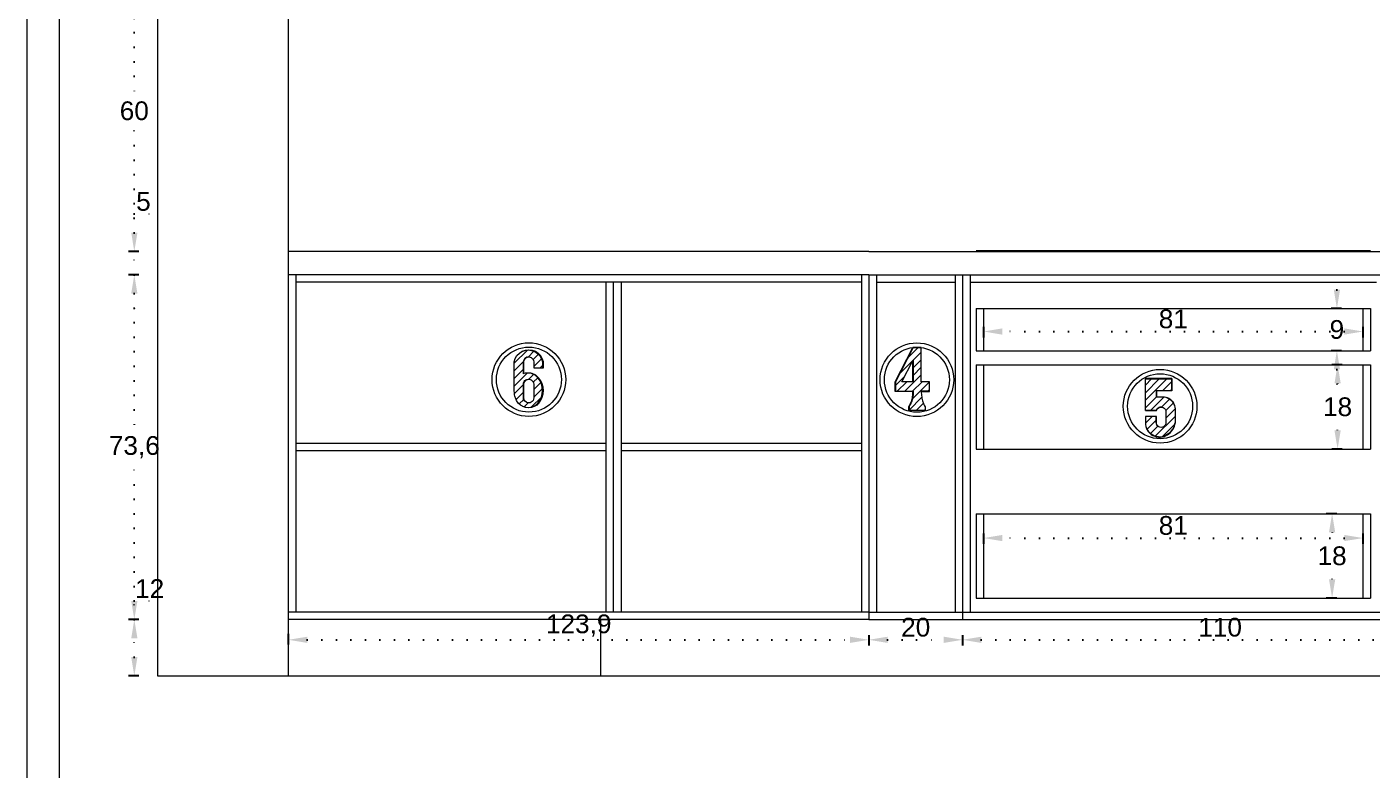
# Model space of a CAD drawing. Header units: inches. Extents: x 352 to 11605, y -941 to 2503.
# Drawn here: x 7578.9 to 7866.1, y 1646.8 to 1805.5 of the extents above; entities that cross this region are included whole.
import ezdxf

# ---------------------------------------------------------------- set-up
doc = ezdxf.new("R2010")
doc.units = ezdxf.units.IN
doc.header["$MEASUREMENT"] = 0
doc.linetypes.add('ACAD_ISO07W100', pattern=[3, 0, -3])
doc.styles.get("Standard").update_dxf_attribs({"font": 'arial.ttf'})
doc.dimstyles.new('ISO-25', dxfattribs={"dimtxt": 4, "dimasz": 4, "dimexe": 1.25, "dimexo": 0.625, "dimtad": 1, "dimtih": 1, "dimtoh": 1, "dimdec": 1, "dimtxsty": 'Standard', "dimcen": 2.5, "dimadec": 0, "dimazin": 0, "dimtfac": 1, "dimtdec": 1, "dimtmove": 0, "dimatfit": 3, "dimfxl": 1, "dimfxlon": 1, "dimarcsym": 0})

# ---------------------------------------------------------------- blocks, each defined once
blk = doc.blocks.new('*D64')
at = {"color": 0, "linetype": 'ACAD_ISO07W100', "lineweight": -2, "transparency": 16777216}
for p, q in [((7601.85, 1678.93), (7601.85, 1682.93)), ((7601.85, 1682.93), (7607.79, 1682.93)), ((7601.85, 1670.93), (7601.85, 1674.93))]:
    blk.add_line(p, q, dxfattribs=at)
at = {"color": 0, "lineweight": -2, "transparency": 16777216}
for p, q in [((7602.85, 1678.93), (7600.6, 1678.93)), ((7602.85, 1666.93), (7600.6, 1666.93))]:
    blk.add_line(p, q, dxfattribs=at)
at = {"color": 0, "transparency": 16777216}
for points in [[(7601.19, 1674.93), (7602.52, 1674.93), (7601.85, 1678.93)], [(7601.19, 1670.93), (7602.52, 1670.93), (7601.85, 1666.93)]]:
    blk.add_solid(points, dxfattribs=at)
at = {"layer": 'Defpoints', "color": 0, "transparency": 16777216}
for p in [(7601.85, 1678.93), (7634.79, 1678.93), (7634.79, 1666.93)]:
    blk.add_point(p, dxfattribs=at)
at = {"color": 0, "lineweight": 20, "transparency": 16777216, "insert": (7605.13, 1685.56), "char_height": 4, "attachment_point": 5}
blk.add_mtext('12', dxfattribs=at)
blk = doc.blocks.new('*D59')
at = {"color": 0, "lineweight": -2, "transparency": 16777216}
for p, q in [((7602.85, 1752.53), (7600.6, 1752.53)), ((7602.85, 1678.93), (7600.6, 1678.93))]:
    blk.add_line(p, q, dxfattribs=at)
at = {"color": 0, "linetype": 'ACAD_ISO07W100', "lineweight": -2, "transparency": 16777216}
for p, q in [((7601.85, 1748.53), (7601.85, 1718.75)), ((7601.85, 1682.93), (7601.85, 1712.7))]:
    blk.add_line(p, q, dxfattribs=at)
at = {"color": 0, "transparency": 16777216}
for points in [[(7601.19, 1748.53), (7602.52, 1748.53), (7601.85, 1752.53)], [(7601.19, 1682.93), (7602.52, 1682.93), (7601.85, 1678.93)]]:
    blk.add_solid(points, dxfattribs=at)
at = {"layer": 'Defpoints', "color": 0, "transparency": 16777216}
for p in [(7601.85, 1752.53), (7634.79, 1752.53), (7634.79, 1678.93)]:
    blk.add_point(p, dxfattribs=at)
at = {"color": 0, "lineweight": 20, "transparency": 16777216, "insert": (7601.85, 1715.73), "char_height": 4, "attachment_point": 5}
blk.add_mtext('73,6', dxfattribs=at)
blk = doc.blocks.new('*D60')
at = {"color": 0, "linetype": 'ACAD_ISO07W100', "lineweight": -2, "transparency": 16777216}
for p, q in [((7601.85, 1761.53), (7601.85, 1765.53)), ((7601.85, 1765.53), (7605.13, 1765.53)), ((7601.85, 1752.53), (7601.85, 1757.53)), ((7601.85, 1748.53), (7601.85, 1744.53))]:
    blk.add_line(p, q, dxfattribs=at)
at = {"color": 0, "lineweight": -2, "transparency": 16777216}
for p, q in [((7602.85, 1757.53), (7600.6, 1757.53)), ((7602.85, 1752.53), (7600.6, 1752.53))]:
    blk.add_line(p, q, dxfattribs=at)
at = {"color": 0, "transparency": 16777216}
for points in [[(7601.19, 1761.53), (7602.52, 1761.53), (7601.85, 1757.53)], [(7601.19, 1748.53), (7602.52, 1748.53), (7601.85, 1752.53)]]:
    blk.add_solid(points, dxfattribs=at)
at = {"layer": 'Defpoints', "color": 0, "transparency": 16777216}
for p in [(7601.85, 1757.53), (7634.79, 1757.53), (7634.79, 1752.53)]:
    blk.add_point(p, dxfattribs=at)
at = {"color": 0, "lineweight": 20, "transparency": 16777216, "insert": (7603.8, 1768.18), "char_height": 4, "attachment_point": 5}
blk.add_mtext('5', dxfattribs=at)
blk = doc.blocks.new('*D61')
at = {"color": 0, "lineweight": -2, "transparency": 16777216}
for p, q in [((7602.85, 1817.53), (7600.6, 1817.53)), ((7602.85, 1757.53), (7600.6, 1757.53))]:
    blk.add_line(p, q, dxfattribs=at)
at = {"color": 0, "linetype": 'ACAD_ISO07W100', "lineweight": -2, "transparency": 16777216}
for p, q in [((7601.85, 1813.53), (7601.85, 1790.19)), ((7601.85, 1761.53), (7601.85, 1784.86))]:
    blk.add_line(p, q, dxfattribs=at)
at = {"color": 0, "transparency": 16777216}
for points in [[(7601.19, 1813.53), (7602.52, 1813.53), (7601.85, 1817.53)], [(7601.19, 1761.53), (7602.52, 1761.53), (7601.85, 1757.53)]]:
    blk.add_solid(points, dxfattribs=at)
at = {"layer": 'Defpoints', "color": 0, "transparency": 16777216}
for p in [(7601.85, 1817.53), (7634.79, 1817.53), (7634.79, 1757.53)]:
    blk.add_point(p, dxfattribs=at)
at = {"color": 0, "lineweight": 20, "transparency": 16777216, "insert": (7601.85, 1787.53), "char_height": 4, "attachment_point": 5}
blk.add_mtext('60', dxfattribs=at)
blk = doc.blocks.new('*D83')
at = {"color": 0, "lineweight": -2, "transparency": 16777216}
for p, q in [((7783.19, 1697.34), (7783.19, 1695.09)), ((7864.19, 1697.34), (7864.19, 1695.09))]:
    blk.add_line(p, q, dxfattribs=at)
at = {"color": 0, "linetype": 'ACAD_ISO07W100', "lineweight": -2, "transparency": 16777216}
blk.add_line((7860.19, 1696.34), (7787.19, 1696.34), dxfattribs=at)
at = {"color": 0, "transparency": 16777216}
for points in [[(7787.19, 1697.01), (7787.19, 1695.68), (7783.19, 1696.34)], [(7860.19, 1697.01), (7860.19, 1695.68), (7864.19, 1696.34)]]:
    blk.add_solid(points, dxfattribs=at)
at = {"layer": 'Defpoints', "color": 0, "transparency": 16777216}
for p in [(7783.19, 1701.53), (7864.19, 1701.53), (7783.19, 1696.34)]:
    blk.add_point(p, dxfattribs=at)
at = {"color": 0, "lineweight": 20, "transparency": 16777216, "insert": (7823.69, 1699.01), "char_height": 4, "attachment_point": 5}
blk.add_mtext('81', dxfattribs=at)
blk = doc.blocks.new('*D84')
at = {"color": 0, "lineweight": -2, "transparency": 16777216}
for p, q in [((7858.6, 1701.53), (7856.35, 1701.53)), ((7858.6, 1683.53), (7856.35, 1683.53))]:
    blk.add_line(p, q, dxfattribs=at)
at = {"color": 0, "linetype": 'ACAD_ISO07W100', "lineweight": -2, "transparency": 16777216}
for p, q in [((7857.6, 1697.53), (7857.6, 1695.19)), ((7857.6, 1687.53), (7857.6, 1689.86))]:
    blk.add_line(p, q, dxfattribs=at)
at = {"color": 0, "transparency": 16777216}
for points in [[(7856.93, 1697.53), (7858.27, 1697.53), (7857.6, 1701.53)], [(7856.93, 1687.53), (7858.27, 1687.53), (7857.6, 1683.53)]]:
    blk.add_solid(points, dxfattribs=at)
at = {"layer": 'Defpoints', "color": 0, "transparency": 16777216}
for p in [(7857.6, 1701.53), (7864.19, 1701.53), (7864.19, 1683.53)]:
    blk.add_point(p, dxfattribs=at)
at = {"color": 0, "lineweight": 20, "transparency": 16777216, "insert": (7857.6, 1692.53), "char_height": 4, "attachment_point": 5}
blk.add_mtext('18', dxfattribs=at)
blk = doc.blocks.new('*D85')
at = {"color": 0, "lineweight": -2, "transparency": 16777216}
for p, q in [((7859.77, 1733.34), (7857.52, 1733.34)), ((7859.77, 1715.34), (7857.52, 1715.34))]:
    blk.add_line(p, q, dxfattribs=at)
at = {"color": 0, "linetype": 'ACAD_ISO07W100', "lineweight": -2, "transparency": 16777216}
for p, q in [((7858.77, 1729.34), (7858.77, 1727.01)), ((7858.77, 1719.34), (7858.77, 1721.67))]:
    blk.add_line(p, q, dxfattribs=at)
at = {"color": 0, "transparency": 16777216}
for points in [[(7858.1, 1729.34), (7859.44, 1729.34), (7858.77, 1733.34)], [(7858.1, 1719.34), (7859.44, 1719.34), (7858.77, 1715.34)]]:
    blk.add_solid(points, dxfattribs=at)
at = {"layer": 'Defpoints', "color": 0, "transparency": 16777216}
for p in [(7858.77, 1733.34), (7864.19, 1733.34), (7864.19, 1715.34)]:
    blk.add_point(p, dxfattribs=at)
at = {"color": 0, "lineweight": 20, "transparency": 16777216, "insert": (7858.77, 1724.34), "char_height": 4, "attachment_point": 5}
blk.add_mtext('18', dxfattribs=at)
blk = doc.blocks.new('*D86')
at = {"color": 0, "linetype": 'ACAD_ISO07W100', "lineweight": -2, "transparency": 16777216}
for p, q in [((7858.62, 1749.34), (7858.62, 1753.34)), ((7858.62, 1745.34), (7858.62, 1743.51)), ((7858.62, 1736.34), (7858.62, 1738.17)), ((7858.62, 1732.34), (7858.62, 1728.34))]:
    blk.add_line(p, q, dxfattribs=at)
at = {"color": 0, "lineweight": -2, "transparency": 16777216}
for p, q in [((7859.62, 1745.34), (7857.37, 1745.34)), ((7859.62, 1736.34), (7857.37, 1736.34))]:
    blk.add_line(p, q, dxfattribs=at)
at = {"color": 0, "transparency": 16777216}
for points in [[(7857.96, 1749.34), (7859.29, 1749.34), (7858.62, 1745.34)], [(7857.96, 1732.34), (7859.29, 1732.34), (7858.62, 1736.34)]]:
    blk.add_solid(points, dxfattribs=at)
at = {"layer": 'Defpoints', "color": 0, "transparency": 16777216}
for p in [(7858.62, 1745.34), (7864.19, 1745.34), (7864.19, 1736.34)]:
    blk.add_point(p, dxfattribs=at)
at = {"color": 0, "lineweight": 20, "transparency": 16777216, "insert": (7858.62, 1740.84), "char_height": 4, "attachment_point": 5}
blk.add_mtext('9', dxfattribs=at)
blk = doc.blocks.new('*D270')
at = {"color": 0, "lineweight": -2, "transparency": 16777216}
for p, q in [((7783.19, 1741.43), (7783.19, 1739.18)), ((7864.19, 1741.43), (7864.19, 1739.18))]:
    blk.add_line(p, q, dxfattribs=at)
at = {"color": 0, "linetype": 'ACAD_ISO07W100', "lineweight": -2, "transparency": 16777216}
blk.add_line((7860.19, 1740.43), (7787.19, 1740.43), dxfattribs=at)
at = {"color": 0, "transparency": 16777216}
for points in [[(7787.19, 1741.1), (7787.19, 1739.76), (7783.19, 1740.43)], [(7860.19, 1741.1), (7860.19, 1739.76), (7864.19, 1740.43)]]:
    blk.add_solid(points, dxfattribs=at)
at = {"layer": 'Defpoints', "color": 0, "transparency": 16777216}
for p in [(7783.19, 1745.34), (7864.19, 1745.34), (7783.19, 1740.43)]:
    blk.add_point(p, dxfattribs=at)
at = {"color": 0, "lineweight": 20, "transparency": 16777216, "insert": (7823.69, 1743.1), "char_height": 4, "attachment_point": 5}
blk.add_mtext('81', dxfattribs=at)
blk = doc.blocks.new('*D275')
at = {"color": 0, "lineweight": -2, "transparency": 16777216}
for p, q in [((7634.79, 1673.62), (7634.79, 1675.87)), ((7758.69, 1675.62), (7758.69, 1673.37))]:
    blk.add_line(p, q, dxfattribs=at)
at = {"color": 0, "linetype": 'ACAD_ISO07W100', "lineweight": -2, "transparency": 16777216}
blk.add_line((7638.79, 1674.62), (7754.69, 1674.62), dxfattribs=at)
at = {"color": 0, "transparency": 16777216}
for points in [[(7638.79, 1675.28), (7638.79, 1673.95), (7634.79, 1674.62)], [(7754.69, 1675.28), (7754.69, 1673.95), (7758.69, 1674.62)]]:
    blk.add_solid(points, dxfattribs=at)
at = {"layer": 'Defpoints', "color": 0, "transparency": 16777216}
for p in [(7758.69, 1678.93), (7758.69, 1674.62), (7634.79, 1666.93)]:
    blk.add_point(p, dxfattribs=at)
at = {"color": 0, "lineweight": 20, "transparency": 16777216, "insert": (7696.74, 1677.65), "char_height": 4, "attachment_point": 5}
blk.add_mtext('123,9', dxfattribs=at)
blk = doc.blocks.new('*D276')
at = {"color": 0, "lineweight": -2, "transparency": 16777216}
for p, q in [((7758.69, 1675.62), (7758.69, 1673.37)), ((7778.69, 1675.62), (7778.69, 1673.37))]:
    blk.add_line(p, q, dxfattribs=at)
at = {"color": 0, "linetype": 'ACAD_ISO07W100', "lineweight": -2, "transparency": 16777216}
blk.add_line((7762.69, 1674.62), (7774.69, 1674.62), dxfattribs=at)
at = {"color": 0, "transparency": 16777216}
for points in [[(7762.69, 1675.28), (7762.69, 1673.95), (7758.69, 1674.62)], [(7774.69, 1675.28), (7774.69, 1673.95), (7778.69, 1674.62)]]:
    blk.add_solid(points, dxfattribs=at)
at = {"layer": 'Defpoints', "color": 0, "transparency": 16777216}
for p in [(7758.69, 1678.93), (7778.69, 1678.93), (7778.69, 1674.62)]:
    blk.add_point(p, dxfattribs=at)
at = {"color": 0, "lineweight": 20, "transparency": 16777216, "insert": (7768.69, 1677.28), "char_height": 4, "attachment_point": 5}
blk.add_mtext('20', dxfattribs=at)
blk = doc.blocks.new('*D277')
at = {"color": 0, "lineweight": -2, "transparency": 16777216}
for p, q in [((7778.69, 1675.62), (7778.69, 1673.37)), ((7888.69, 1675.62), (7888.69, 1673.37))]:
    blk.add_line(p, q, dxfattribs=at)
at = {"color": 0, "linetype": 'ACAD_ISO07W100', "lineweight": -2, "transparency": 16777216}
blk.add_line((7782.69, 1674.62), (7884.69, 1674.62), dxfattribs=at)
at = {"color": 0, "transparency": 16777216}
for points in [[(7782.69, 1675.28), (7782.69, 1673.95), (7778.69, 1674.62)], [(7884.69, 1675.28), (7884.69, 1673.95), (7888.69, 1674.62)]]:
    blk.add_solid(points, dxfattribs=at)
at = {"layer": 'Defpoints', "color": 0, "transparency": 16777216}
for p in [(7778.69, 1678.93), (7888.69, 1678.93), (7888.69, 1674.62)]:
    blk.add_point(p, dxfattribs=at)
at = {"color": 0, "lineweight": 20, "transparency": 16777216, "insert": (7833.69, 1677.28), "char_height": 4, "attachment_point": 5}
blk.add_mtext('110', dxfattribs=at)

msp = doc.modelspace()

# ---------------------------------------------------------------- hatches: boundary and pattern name
at = {"lineweight": 20}
h = msp.add_hatch(dxfattribs=at)
h.set_pattern_fill('ANSI31', color=256, scale=9.218651)
h.set_pattern_definition([(45, (7026.1926, 2276.3019), (-0.8148213, 0.8148213), [])])
h.paths.add_polyline_path([(7688.07, 1730.5), (7687.88, 1730.71), (7687.66, 1730.9), (7687.43, 1731.08), (7687.18, 1731.22), (7686.92, 1731.35), (7686.64, 1731.44), (7686.36, 1731.51), (7686.08, 1731.55), (7685.79, 1731.56), (7685.59, 1731.55), (7685.33, 1731.51), (7685.05, 1731.44), (7684.93, 1731.43), (7684.93, 1733.93), (7684.97, 1734.2), (7685.07, 1734.45), (7685.23, 1734.66), (7685.45, 1734.83), (7685.69, 1734.93), (7685.82, 1734.97), (7686.09, 1735.01), (7686.36, 1734.97), (7686.61, 1734.87), (7686.82, 1734.7), (7686.99, 1734.49), (7687.09, 1734.24), (7687.13, 1733.97), (7687.13, 1732.68), (7689.03, 1732.68), (7689.03, 1733.93), (7688.81, 1734.62), (7688.45, 1735.25), (7687.95, 1735.77), (7687.35, 1736.16), (7686.67, 1736.41), (7685.96, 1736.49), (7685.95, 1736.49), (7685.23, 1736.41), (7684.62, 1736.19), (7684.06, 1735.82), (7683.56, 1735.29), (7683.19, 1734.67), (7682.97, 1733.97), (7682.97, 1727.93), (7682.98, 1727.68), (7683, 1727.42), (7683.02, 1727.16), (7683.06, 1726.91), (7683.11, 1726.65), (7683.18, 1726.4), (7683.22, 1726.25), (7683.47, 1725.67), (7683.83, 1725.16), (7684.29, 1724.73), (7684.75, 1724.46), (7685.3, 1724.28), (7685.92, 1724.21), (7686.53, 1724.28), (7687.12, 1724.47), (7687.66, 1724.79), (7687.83, 1724.94), (7688.07, 1725.19), (7688.48, 1725.78), (7688.78, 1726.44), (7688.96, 1727.13), (7689.03, 1727.84), (7688.96, 1728.56), (7688.78, 1729.25), (7688.48, 1729.9)])
h.paths.add_polyline_path([(7684.97, 1729.48), (7685.07, 1729.73), (7685.23, 1729.94), (7685.45, 1730.1), (7685.69, 1730.2), (7685.96, 1730.24), (7686.09, 1730.24), (7686.36, 1730.2), (7686.61, 1730.1), (7686.82, 1729.93), (7686.99, 1729.72), (7687.09, 1729.47), (7687.13, 1729.2), (7687.13, 1726.25), (7687.09, 1725.98), (7686.99, 1725.73), (7686.82, 1725.51), (7686.61, 1725.35), (7686.36, 1725.24), (7686.09, 1725.21), (7685.82, 1725.24), (7685.69, 1725.3), (7685.57, 1725.35), (7685.45, 1725.4), (7685.23, 1725.56), (7685.07, 1725.77), (7684.97, 1726.02), (7684.93, 1726.29), (7684.93, 1729.21)], flags=16)
h = msp.add_hatch(dxfattribs=at)
h.set_pattern_fill('ANSI31', color=256, scale=9.218651)
h.set_pattern_definition([(45, (7074.2254, 2275.6588), (-0.8148213, 0.8148213), [])])
h.paths.add_polyline_path([(7769.88, 1736.99), (7768.14, 1736.99), (7764.4, 1729.71), (7764.4, 1727.67), (7768.14, 1727.67), (7768.14, 1727.36), (7768.14, 1727.1), (7768.12, 1726.84), (7768.09, 1726.58), (7768.04, 1726.32), (7767.99, 1726.07), (7767.92, 1725.81), (7767.84, 1725.57), (7767.74, 1725.32), (7767.64, 1725.08), (7767.52, 1724.85), (7767.4, 1724.62), (7767.26, 1724.4), (7767.26, 1723.61), (7770.68, 1723.61), (7770.68, 1724.34), (7770.56, 1724.59), (7770.44, 1724.86), (7770.34, 1725.12), (7770.24, 1725.39), (7770.16, 1725.66), (7770.09, 1725.94), (7770.03, 1726.22), (7769.98, 1726.5), (7769.94, 1726.78), (7769.91, 1727.07), (7769.89, 1727.35), (7769.88, 1727.67), (7771.67, 1727.67), (7771.67, 1729.7), (7769.88, 1729.7)])
h.paths.add_polyline_path([(7768.1, 1734.27), (7768.14, 1734.24), (7768.14, 1729.71), (7768.1, 1729.7), (7765.71, 1729.7)], flags=16)
h = msp.add_hatch(dxfattribs=at)
h.set_pattern_fill('ANSI31', color=256, scale=9.218651)
h.set_pattern_definition([(45, (7142.8937, 2269.8783), (-0.8148213, 0.8148213), [])])
h.paths.add_polyline_path([(7823.44, 1725.49), (7823.2, 1725.74), (7822.94, 1725.96), (7822.65, 1726.15), (7822.35, 1726.3), (7822.08, 1726.4), (7821.77, 1726.46), (7821.4, 1726.49), (7820.04, 1726.49), (7820.04, 1727.8), (7823.33, 1727.8), (7823.33, 1730.32), (7817.73, 1730.32), (7817.73, 1723.57), (7820.04, 1723.57), (7820.13, 1723.77), (7820.26, 1723.95), (7820.43, 1724.09), (7820.62, 1724.21), (7820.83, 1724.27), (7821.07, 1724.3), (7821.31, 1724.27), (7821.52, 1724.2), (7821.72, 1724.09), (7821.88, 1723.94), (7822.01, 1723.76), (7822.1, 1723.56), (7822.1, 1720.98), (7822.07, 1720.72), (7821.97, 1720.47), (7821.81, 1720.26), (7821.6, 1720.1), (7821.35, 1720), (7821.09, 1719.97), (7820.83, 1720), (7820.58, 1720.1), (7820.35, 1720.28), (7820.18, 1720.51), (7820.08, 1720.75), (7820.04, 1721.01), (7820.04, 1722.27), (7817.73, 1722.27), (7817.73, 1720.98), (7817.76, 1720.56), (7817.84, 1720.15), (7817.96, 1719.8), (7818.15, 1719.43), (7818.38, 1719.09), (7818.66, 1718.78), (7818.97, 1718.51), (7819.32, 1718.29), (7819.7, 1718.12), (7820.09, 1717.99), (7820.5, 1717.92), (7820.92, 1717.91), (7821.3, 1717.98), (7821.68, 1718.1), (7822.04, 1718.26), (7822.38, 1718.45), (7822.71, 1718.68), (7823, 1718.94), (7823.27, 1719.23), (7823.5, 1719.55), (7823.7, 1719.89), (7823.86, 1720.25), (7823.98, 1720.63), (7824.06, 1721.01), (7824.06, 1723.57), (7824.06, 1723.91), (7824.01, 1724.25), (7823.93, 1724.58), (7823.8, 1724.9), (7823.64, 1725.21)])

# ---------------------------------------------------------------- linework, layer by layer
for p, q in [((7606.79, 1948.93), (7606.79, 1666.93)), ((7634.79, 1666.93), (7634.79, 1937.53)), ((7758.69, 1757.53), (7634.79, 1757.53)), ((7758.69, 1757.53), (7944.89, 1757.53)), ((7781.59, 1757.73), (7865.79, 1757.73)), ((7758.69, 1752.53), (7634.79, 1752.53)), ((7636.39, 1680.53), (7636.39, 1752.53)), ((7757.09, 1752.53), (7757.09, 1680.53)), ((7758.69, 1752.53), (7944.89, 1752.53)), ((7758.69, 1752.53), (7758.69, 1678.93)), ((7760.29, 1752.53), (7760.29, 1680.53)), ((7777.09, 1752.53), (7777.09, 1680.53)), ((7778.69, 1752.53), (7778.69, 1678.93)), ((7780.29, 1752.53), (7780.29, 1680.53)), ((7757.09, 1750.93), (7636.39, 1750.93)), ((7702.59, 1680.63), (7702.59, 1750.93)), ((7704.19, 1680.63), (7704.19, 1750.93)), ((7705.79, 1750.93), (7705.79, 1680.63)), ((7760.29, 1750.93), (7777.09, 1750.93)), ((7780.29, 1750.93), (7867.09, 1750.93)), ((7781.59, 1745.34), (7781.59, 1736.34)), ((7781.59, 1745.34), (7865.79, 1745.34)), ((7783.19, 1745.34), (7783.19, 1736.34)), ((7864.19, 1745.34), (7864.19, 1736.34)), ((7865.79, 1745.34), (7865.79, 1736.34)), ((7685.82, 1734.97), (7686.09, 1735.01)), ((7768.14, 1736.99), (7769.88, 1736.99)), ((7781.59, 1736.34), (7865.79, 1736.34)), ((7768.1, 1729.7), (7768.1, 1734.27)), ((7781.59, 1733.34), (7865.79, 1733.34)), ((7781.59, 1733.34), (7781.59, 1715.34)), ((7783.19, 1733.34), (7783.19, 1715.34)), ((7864.19, 1733.34), (7864.19, 1715.34)), ((7865.79, 1733.34), (7865.79, 1715.34)), ((7823.33, 1730.32), (7823.33, 1727.8)), ((7820.08, 1727.8), (7820.08, 1726.51)), ((7817.73, 1723.57), (7820.04, 1723.57)), ((7821.09, 1724.3), (7821.31, 1724.27)), ((7821.31, 1724.27), (7821.52, 1724.2)), ((7821.52, 1724.2), (7821.72, 1724.09)), ((7821.72, 1724.09), (7821.88, 1723.94)), ((7821.88, 1723.94), (7822.01, 1723.76)), ((7822.01, 1723.76), (7822.1, 1723.56)), ((7822.1, 1723.56), (7822.1, 1720.98)), ((7821.97, 1720.47), (7821.81, 1720.26)), ((7822.07, 1720.72), (7821.97, 1720.47)), ((7822.1, 1720.98), (7822.07, 1720.72)), ((7820.58, 1720.1), (7820.37, 1720.26)), ((7820.83, 1720), (7820.58, 1720.1)), ((7821.09, 1719.97), (7820.83, 1720)), ((7821.35, 1720), (7821.09, 1719.97)), ((7821.6, 1720.1), (7821.35, 1720)), ((7821.81, 1720.26), (7821.6, 1720.1)), ((7702.59, 1716.53), (7636.39, 1716.53)), ((7702.59, 1714.93), (7636.39, 1714.93)), ((7757.09, 1716.53), (7705.79, 1716.53)), ((7757.09, 1714.93), (7705.79, 1714.93)), ((7781.59, 1715.34), (7865.79, 1715.34)), ((7781.59, 1701.53), (7865.79, 1701.53)), ((7781.59, 1701.53), (7781.59, 1683.53)), ((7783.19, 1701.53), (7783.19, 1683.53)), ((7864.19, 1701.53), (7864.19, 1683.53)), ((7865.79, 1701.53), (7865.79, 1683.53)), ((7781.59, 1683.53), (7865.79, 1683.53)), ((7758.69, 1680.53), (7634.79, 1680.53)), ((7704.19, 1680.53), (7704.19, 1680.63)), ((7758.69, 1680.53), (7943.19, 1680.53)), ((7758.69, 1678.93), (7634.79, 1678.93)), ((7701.49, 1666.93), (7701.49, 1678.93)), ((7701.49, 1678.93), (7703.49, 1678.93)), ((7758.69, 1678.93), (7943.19, 1678.93)), ((7606.79, 1666.93), (8054.89, 1666.93))]:
    msp.add_line(p, q, dxfattribs=at)
for points in [[(7578.92, 2000.44), (7578.92, 1293.17), (8079.01, 1293.17), (8079.01, 2000.44)], [(7585.83, 1993.53), (7585.83, 1311.46), (8072.1, 1311.46), (8072.1, 1993.53)], [(7685.05, 1733.97), (7685.09, 1734.24), (7685.19, 1734.49), (7685.35, 1734.7), (7685.57, 1734.87), (7685.82, 1734.97), (7685.69, 1734.93), (7685.45, 1734.83), (7685.23, 1734.66), (7685.07, 1734.45), (7684.97, 1734.2), (7684.93, 1733.93)], [(7765.71, 1729.7), (7768.1, 1734.27), (7768.14, 1734.24), (7768.14, 1729.71), (7768.1, 1729.7)], [(7686.82, 1725.51), (7686.61, 1725.35), (7686.36, 1725.24), (7686.09, 1725.21), (7685.82, 1725.24), (7685.69, 1725.3), (7685.57, 1725.35), (7685.45, 1725.4), (7685.23, 1725.56), (7685.07, 1725.77), (7684.97, 1726.02), (7684.93, 1726.29), (7684.93, 1729.21), (7684.97, 1729.48), (7685.07, 1729.73), (7685.23, 1729.94), (7685.45, 1730.1), (7685.69, 1730.2), (7685.96, 1730.24), (7686.09, 1730.24), (7686.36, 1730.2), (7686.61, 1730.1), (7686.82, 1729.93), (7686.99, 1729.72), (7687.09, 1729.47), (7687.13, 1729.2), (7687.13, 1726.25), (7687.09, 1725.98), (7686.99, 1725.73)], [(7820.08, 1723.56), (7820.17, 1723.76), (7820.3, 1723.94), (7820.46, 1724.09), (7820.66, 1724.2), (7820.87, 1724.27), (7821.09, 1724.3), (7821.05, 1724.3), (7820.83, 1724.27), (7820.62, 1724.21), (7820.43, 1724.09), (7820.26, 1723.95), (7820.13, 1723.77), (7820.04, 1723.57)]]:
    msp.add_lwpolyline(points, close=True, dxfattribs=at)
for points in [[(7683.11, 1726.65), (7683.06, 1726.91), (7683.02, 1727.16), (7683, 1727.42), (7682.98, 1727.68), (7682.97, 1727.93), (7682.97, 1733.97), (7683.19, 1734.67), (7683.56, 1735.29), (7684.06, 1735.82), (7684.62, 1736.19), (7684.67, 1736.22), (7685.36, 1736.47), (7686.08, 1736.55), (7686.09, 1736.55), (7686.8, 1736.47), (7687.49, 1736.22), (7688.1, 1735.82)], [(7684.62, 1736.19), (7685.23, 1736.41), (7685.95, 1736.49), (7685.96, 1736.49), (7686.67, 1736.41), (7687.35, 1736.16), (7687.95, 1735.77), (7688.45, 1735.25), (7688.81, 1734.62), (7689.03, 1733.93), (7689.03, 1732.68)], [(7686.09, 1735.01), (7686.36, 1734.97), (7686.61, 1734.87), (7686.82, 1734.7), (7686.99, 1734.49), (7687.09, 1734.24), (7687.13, 1733.97), (7687.13, 1732.68), (7689.03, 1732.68), (7689.19, 1732.68), (7689.19, 1733.97), (7688.97, 1734.67), (7688.6, 1735.29), (7688.1, 1735.82)], [(7764.32, 1727.64), (7764.32, 1729.7), (7768.1, 1737.05)], [(7769.88, 1727.64), (7771.67, 1727.64), (7771.67, 1727.67), (7771.67, 1729.7), (7769.88, 1729.7), (7769.88, 1736.99), (7769.88, 1737.05), (7768.1, 1737.05), (7768.14, 1736.99), (7764.4, 1729.71), (7764.4, 1727.67)], [(7685.05, 1731.44), (7684.93, 1731.43), (7684.93, 1733.93)], [(7687.97, 1724.89), (7688.22, 1725.14), (7688.63, 1725.74), (7688.94, 1726.4), (7689.12, 1727.1), (7689.19, 1727.82), (7689.12, 1728.54), (7688.94, 1729.24), (7688.63, 1729.9), (7688.22, 1730.5), (7688.03, 1730.71), (7687.81, 1730.91), (7687.57, 1731.08), (7687.32, 1731.23), (7687.06, 1731.35), (7686.78, 1731.45), (7686.5, 1731.52), (7686.21, 1731.56), (7685.91, 1731.57), (7685.62, 1731.56), (7685.59, 1731.55), (7685.33, 1731.51), (7685.05, 1731.44), (7685.05, 1733.97)], [(7684.75, 1724.46), (7685.3, 1724.28), (7685.92, 1724.21), (7686.53, 1724.28), (7687.12, 1724.47), (7687.66, 1724.79), (7687.83, 1724.94), (7688.07, 1725.19), (7688.48, 1725.78), (7688.78, 1726.44), (7688.96, 1727.13), (7689.03, 1727.84), (7688.96, 1728.56), (7688.78, 1729.25), (7688.48, 1729.9), (7688.07, 1730.5), (7687.88, 1730.71), (7687.66, 1730.9), (7687.43, 1731.08), (7687.18, 1731.22), (7686.92, 1731.35), (7686.64, 1731.44), (7686.36, 1731.51), (7686.08, 1731.55), (7685.79, 1731.56), (7685.59, 1731.55)], [(7685.57, 1725.35), (7685.35, 1725.51), (7685.19, 1725.73), (7685.09, 1725.98), (7685.05, 1726.25), (7685.05, 1729.2), (7685.09, 1729.47), (7685.19, 1729.72), (7685.35, 1729.93), (7685.57, 1730.1), (7685.82, 1730.2), (7686.09, 1730.24)], [(7823.4, 1730.38), (7817.73, 1730.38), (7817.73, 1730.32)], [(7820.08, 1723.56), (7817.73, 1723.56), (7817.73, 1723.57), (7817.73, 1730.32), (7823.33, 1730.32), (7823.4, 1730.38), (7823.4, 1727.8), (7823.33, 1727.8), (7820.08, 1727.8), (7820.04, 1727.76), (7820.04, 1726.49), (7820.08, 1726.51), (7821.45, 1726.51), (7821.82, 1726.48), (7822.13, 1726.42), (7822.4, 1726.32), (7822.72, 1726.17), (7823.01, 1725.98), (7823.27, 1725.75), (7823.51, 1725.5), (7823.71, 1725.22)], [(7687.97, 1724.89), (7687.81, 1724.73), (7687.26, 1724.41), (7686.67, 1724.21), (7686.05, 1724.15), (7685.42, 1724.21), (7684.83, 1724.41), (7684.75, 1724.46), (7684.29, 1724.73), (7683.83, 1725.16), (7683.47, 1725.67), (7683.22, 1726.25), (7683.18, 1726.4), (7683.11, 1726.65)], [(7768.1, 1727.64), (7764.32, 1727.64), (7764.4, 1727.67), (7768.14, 1727.67)], [(7771.67, 1727.67), (7769.91, 1727.67), (7769.88, 1727.64), (7769.89, 1727.35), (7769.91, 1727.07), (7769.94, 1726.78), (7769.98, 1726.5), (7770.03, 1726.22), (7770.09, 1725.94), (7770.16, 1725.66), (7770.24, 1725.39), (7770.34, 1725.12), (7770.44, 1724.86), (7770.56, 1724.59), (7770.68, 1724.34), (7770.68, 1723.61), (7770.68, 1723.54), (7767.2, 1723.54), (7767.2, 1724.34), (7767.34, 1724.56), (7767.47, 1724.79), (7767.59, 1725.03), (7767.69, 1725.27), (7767.79, 1725.52), (7767.87, 1725.77), (7767.94, 1726.02), (7768, 1726.28), (7768.04, 1726.54), (7768.07, 1726.8), (7768.09, 1727.07), (7768.1, 1727.33)], [(7768.1, 1727.33), (7768.1, 1727.64), (7768.14, 1727.67), (7768.14, 1727.36), (7768.14, 1727.1), (7768.12, 1726.84), (7768.09, 1726.58), (7768.04, 1726.32), (7767.99, 1726.07), (7767.92, 1725.81), (7767.84, 1725.57), (7767.74, 1725.32), (7767.64, 1725.08), (7767.52, 1724.85), (7767.4, 1724.62), (7767.26, 1724.4), (7767.26, 1723.61)], [(7820.04, 1726.49), (7821.4, 1726.49), (7821.77, 1726.46), (7822.08, 1726.4), (7822.35, 1726.3), (7822.65, 1726.15), (7822.94, 1725.96), (7823.2, 1725.74), (7823.44, 1725.49), (7823.64, 1725.21), (7823.8, 1724.9), (7823.93, 1724.58), (7824.01, 1724.25), (7824.06, 1723.91), (7824.06, 1723.57), (7824.06, 1721.01), (7823.98, 1720.63), (7823.86, 1720.25), (7823.7, 1719.89), (7823.5, 1719.55), (7823.27, 1719.23), (7823, 1718.94), (7822.71, 1718.68), (7822.38, 1718.45), (7822.04, 1718.26), (7821.68, 1718.1), (7821.3, 1717.98), (7820.92, 1717.91), (7820.5, 1717.92), (7820.09, 1717.99), (7819.7, 1718.12), (7819.32, 1718.29), (7818.97, 1718.51), (7818.66, 1718.78), (7818.38, 1719.09), (7818.15, 1719.43), (7817.96, 1719.8)], [(7767.2, 1723.54), (7767.26, 1723.61), (7770.68, 1723.61)], [(7817.84, 1720.15), (7817.96, 1719.8), (7817.98, 1719.76), (7818.16, 1719.38), (7818.4, 1719.04), (7818.68, 1718.73), (7819, 1718.46), (7819.35, 1718.23), (7819.73, 1718.06), (7820.13, 1717.93), (7820.54, 1717.86), (7820.96, 1717.85), (7821.35, 1717.92), (7821.73, 1718.04), (7822.1, 1718.2), (7822.44, 1718.39), (7822.77, 1718.62), (7823.06, 1718.89), (7823.33, 1719.18), (7823.57, 1719.5), (7823.77, 1719.85), (7823.93, 1720.21), (7824.05, 1720.59), (7824.13, 1720.98), (7824.13, 1723.56), (7824.13, 1723.91), (7824.09, 1724.25), (7824, 1724.59), (7823.87, 1724.91), (7823.71, 1725.22)], [(7820.21, 1720.47), (7820.11, 1720.72), (7820.08, 1720.98), (7820.08, 1722.27), (7820.04, 1722.27), (7817.73, 1722.27), (7817.73, 1720.98), (7817.76, 1720.56), (7817.84, 1720.15)], [(7820.21, 1720.47), (7820.37, 1720.26), (7820.34, 1720.3), (7820.18, 1720.51), (7820.08, 1720.75), (7820.04, 1721.01), (7820.04, 1722.27)]]:
    msp.add_lwpolyline(points, dxfattribs=at)
for centre, radius in [((7686.1, 1730.16), 7.86), ((7768.94, 1730.14), 7.86), ((7686.1, 1730.16), 6.94), ((7768.94, 1730.14), 6.94), ((7820.87, 1724.47), 7.86), ((7820.87, 1724.47), 6.94)]:
    msp.add_circle(centre, radius, dxfattribs=at)

# ---------------------------------------------------------------- dimensions: what is measured, and where the dimension line sits
for base, p1, p2, picture, middle in [((7601.85, 1817.53), (7634.79, 1757.53), (7634.79, 1817.53), '*D61', (7601.85, 1787.53)), ((7601.85, 1757.53), (7634.79, 1752.53), (7634.79, 1757.53), '*D60', (7603.8, 1768.18)), ((7601.85, 1752.53), (7634.79, 1678.93), (7634.79, 1752.53), '*D59', (7601.85, 1715.73)), ((7858.62, 1745.34), (7864.19, 1736.34), (7864.19, 1745.34), '*D86', (7858.62, 1740.84)), ((7858.77, 1733.34), (7864.19, 1715.34), (7864.19, 1733.34), '*D85', (7858.77, 1724.34)), ((7857.6, 1701.53), (7864.19, 1683.53), (7864.19, 1701.53), '*D84', (7857.6, 1692.53)), ((7601.85, 1678.93), (7634.79, 1666.93), (7634.79, 1678.93), '*D64', (7605.13, 1685.56))]:
    dim = msp.add_linear_dim(base=base, p1=p1, p2=p2, angle=270, dimstyle='ISO-25', dxfattribs=at)
    dim.commit()
    dim.dimension.update_dxf_attribs({"geometry": picture, "text_midpoint": middle})
for base, p1, p2, picture, middle in [((7783.19, 1740.43), (7864.19, 1745.34), (7783.19, 1745.34), '*D270', (7823.69, 1743.1)), ((7783.19, 1696.34), (7864.19, 1701.53), (7783.19, 1701.53), '*D83', (7823.69, 1699.01)), ((7758.69, 1674.62), (7634.79, 1666.93), (7758.69, 1678.93), '*D275', (7696.74, 1677.65)), ((7778.69, 1674.62), (7758.69, 1678.93), (7778.69, 1678.93), '*D276', (7768.69, 1677.28)), ((7888.69, 1674.62), (7778.69, 1678.93), (7888.69, 1678.93), '*D277', (7833.69, 1677.28))]:
    dim = msp.add_linear_dim(base=base, p1=p1, p2=p2, dimstyle='ISO-25', dxfattribs=at)
    dim.commit()
    dim.dimension.update_dxf_attribs({"geometry": picture, "text_midpoint": middle})

doc.saveas('drawing.dxf')
